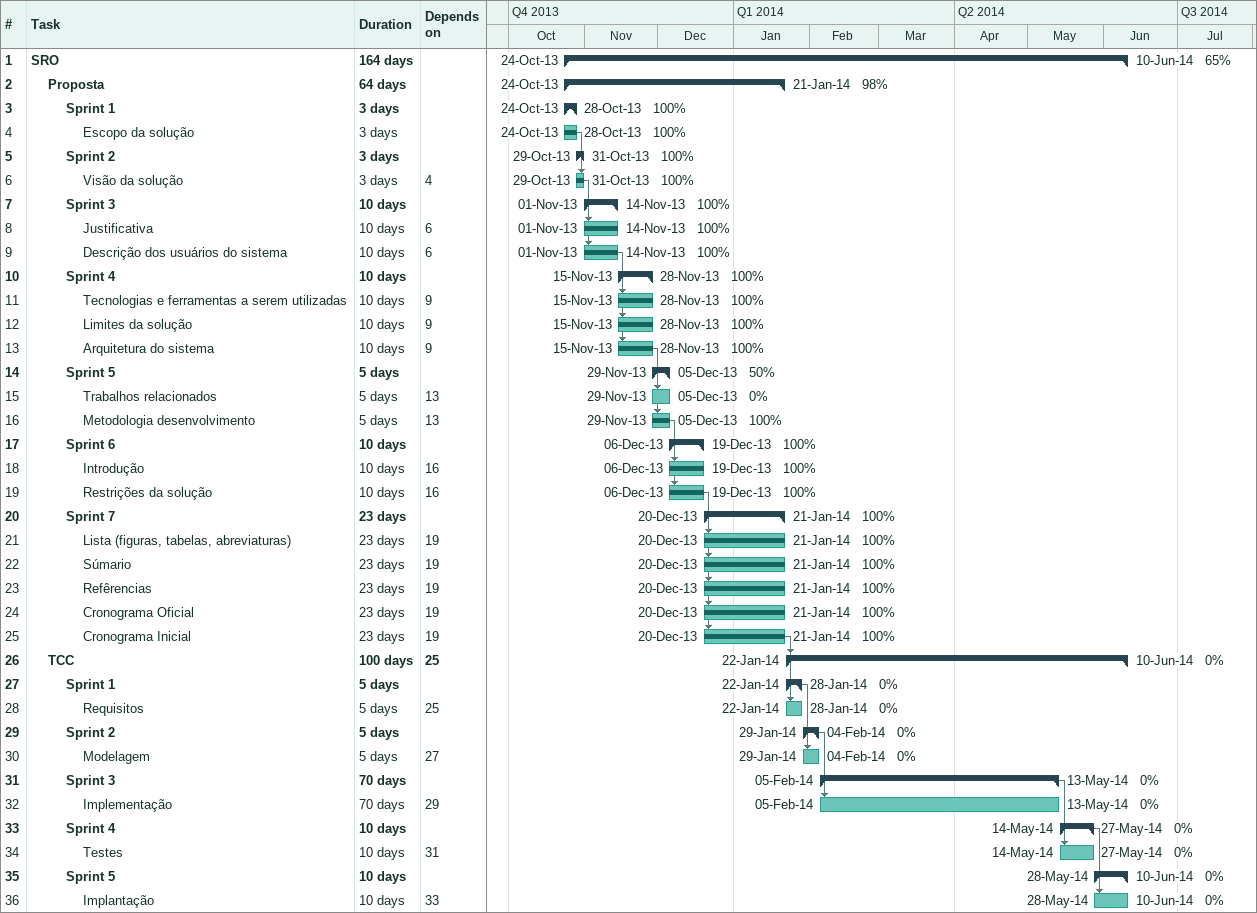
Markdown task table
| ID | Level | Task | Duration | Start | Finish | Predecessors | % complete |
|---|---|---|---|---|---|---|---|
| 1 | 1 | **SRO** | 164d | 2013-10-24 | 2014-06-10 |  | 65 |
| 2 | 2 | **Proposta** | 64d | 2013-10-24 | 2014-01-21 |  | 98 |
| 3 | 3 | **Sprint 1** | 3d | 2013-10-24 | 2013-10-28 |  | 100 |
| 4 | 4 | Escopo da solução | 3d | 2013-10-24 | 2013-10-28 |  | 100 |
| 5 | 3 | **Sprint 2** | 3d | 2013-10-29 | 2013-10-31 |  | 100 |
| 6 | 4 | Visão da solução | 3d | 2013-10-29 | 2013-10-31 | 4 | 100 |
| 7 | 3 | **Sprint 3** | 10d | 2013-11-01 | 2013-11-14 |  | 100 |
| 8 | 4 | Justificativa | 10d | 2013-11-01 | 2013-11-14 | 6 | 100 |
| 9 | 4 | Descrição dos usuários do sistema | 10d | 2013-11-01 | 2013-11-14 | 6 | 100 |
| 10 | 3 | **Sprint 4** | 10d | 2013-11-15 | 2013-11-28 |  | 100 |
| 11 | 4 | Tecnologias e ferramentas a serem utilizadas | 10d | 2013-11-15 | 2013-11-28 | 9 | 100 |
| 12 | 4 | Limites da solução | 10d | 2013-11-15 | 2013-11-28 | 9 | 100 |
| 13 | 4 | Arquitetura do sistema | 10d | 2013-11-15 | 2013-11-28 | 9 | 100 |
| 14 | 3 | **Sprint 5** | 5d | 2013-11-29 | 2013-12-05 |  | 50 |
| 15 | 4 | Trabalhos relacionados | 5d | 2013-11-29 | 2013-12-05 | 13 | 0 |
| 16 | 4 | Metodologia desenvolvimento | 5d | 2013-11-29 | 2013-12-05 | 13 | 100 |
| 17 | 3 | **Sprint 6** | 10d | 2013-12-06 | 2013-12-19 |  | 100 |
| 18 | 4 | Introdução | 10d | 2013-12-06 | 2013-12-19 | 16 | 100 |
| 19 | 4 | Restrições da solução | 10d | 2013-12-06 | 2013-12-19 | 16 | 100 |
| 20 | 3 | **Sprint 7** | 23d | 2013-12-20 | 2014-01-21 |  | 100 |
| 21 | 4 | Lista (figuras, tabelas, abreviaturas) | 23d | 2013-12-20 | 2014-01-21 | 19 | 100 |
| 22 | 4 | Súmario | 23d | 2013-12-20 | 2014-01-21 | 19 | 100 |
| 23 | 4 | Refêrencias | 23d | 2013-12-20 | 2014-01-21 | 19 | 100 |
| 24 | 4 | Cronograma Oficial | 23d | 2013-12-20 | 2014-01-21 | 19 | 100 |
| 25 | 4 | Cronograma Inicial | 23d | 2013-12-20 | 2014-01-21 | 19 | 100 |
| 26 | 2 | **TCC** | 100d | 2014-01-22 | 2014-06-10 | 25 | 0 |
| 27 | 3 | **Sprint 1** | 5d | 2014-01-22 | 2014-01-28 |  | 0 |
| 28 | 4 | Requisitos | 5d | 2014-01-22 | 2014-01-28 | 25 | 0 |
| 29 | 3 | **Sprint 2** | 5d | 2014-01-29 | 2014-02-04 |  | 0 |
| 30 | 4 | Modelagem | 5d | 2014-01-29 | 2014-02-04 | 27 | 0 |
| 31 | 3 | **Sprint 3** | 70d | 2014-02-05 | 2014-05-13 |  | 0 |
| 32 | 4 | Implementação | 70d | 2014-02-05 | 2014-05-13 | 29 | 0 |
| 33 | 3 | **Sprint 4** | 10d | 2014-05-14 | 2014-05-27 |  | 0 |
| 34 | 4 | Testes | 10d | 2014-05-14 | 2014-05-27 | 31 | 0 |
| 35 | 3 | **Sprint 5** | 10d | 2014-05-28 | 2014-06-10 |  | 0 |
| 36 | 4 | Implantação | 10d | 2014-05-28 | 2014-06-10 | 33 | 0 |
